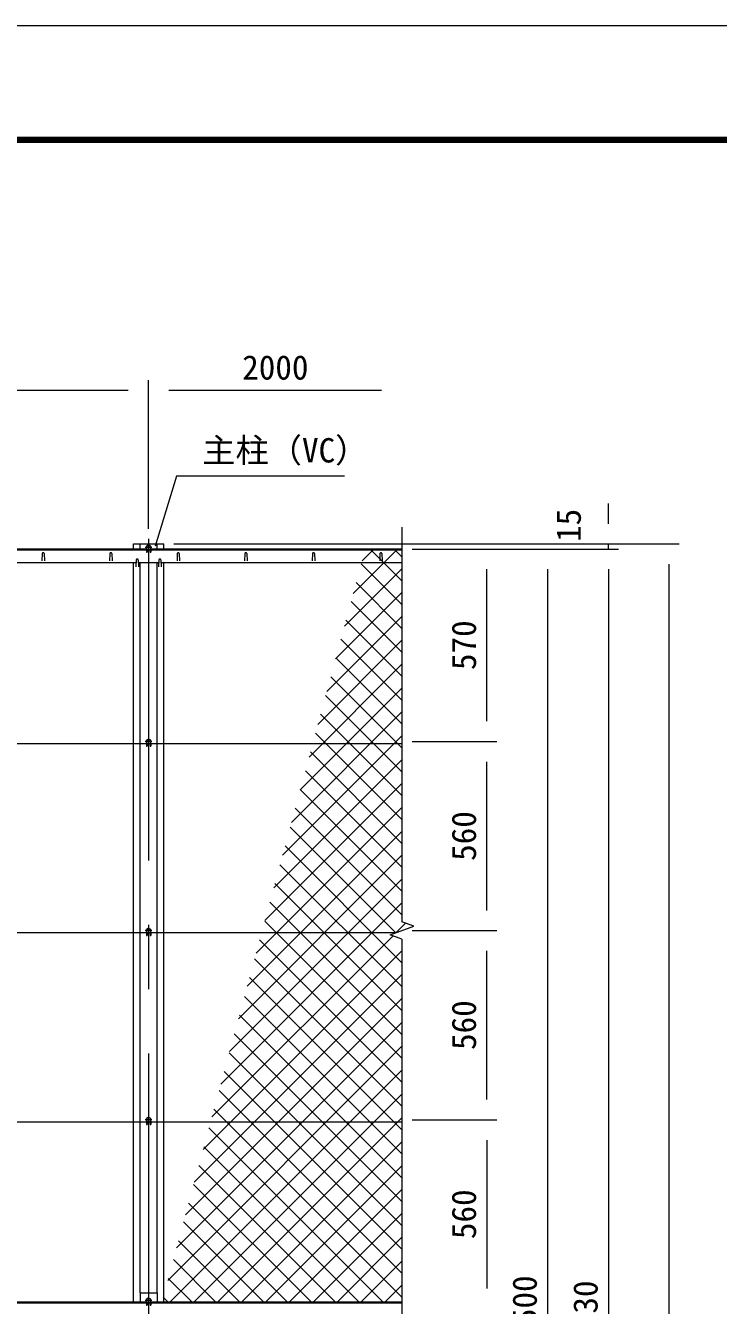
# Model space of a CAD drawing. Units: millimetres, scale not verified. Extents: x -6300 to 6300, y -4455 to 4455.
# Drawn here: x -2941 to -891, y 665 to 4455 of the extents above; entities that cross this region are included whole.
import ezdxf
from ezdxf.enums import TextEntityAlignment as Align

# ---------------------------------------------------------------- set-up
doc = ezdxf.new("R2010")
doc.units = ezdxf.units.MM
doc.header["$LTSCALE"] = 30
doc.linetypes.add('USER1', pattern=[50.8, 31.75, -6.35, 6.35, -6.35])
for name, color, linetype, lineweight in [('0-0_D-STR3', 3, 'Continuous', 13), ('0-1_D-STR1', 1, 'Continuous', 18), ('0-2_D-BMK', 2, 'USER1', 13), ('0-4_D-STR-DIM', 7, 'Continuous', 9), ('0-7_D-STR-TXT', 7, 'Continuous', 9), ('0-A_D-DCR-HCH', 7, 'Continuous', 9), ('0-B_D-TTL', 7, 'Continuous', 9)]:
    doc.layers.add(name, color=color, linetype=linetype, lineweight=lineweight)
doc.styles.add('ＭＳ ゴシック', font='')
doc.styles.get('ＭＳ ゴシック').set_extended_font_data('MS Gothic')

msp = doc.modelspace()

# ---------------------------------------------------------------- linework, layer by layer
at = {"layer": '0-0_D-STR3'}
for p, q in [((-2577.46, 2917.01), (-2583.96, 2913.25)), ((-2583.96, 2913.25), (-2583.96, 2905.75)), ((-2583.96, 2905.75), (-2577.46, 2901.99)), ((-2583.71, 2905.6), (-2583.71, 2895.5)), ((-2583.71, 2895.5), (-2581.71, 2895.5)), ((-2581.71, 2904.45), (-2581.71, 2895.5)), ((-2570.96, 2913.25), (-2577.46, 2917.01)), ((-2577.46, 2901.99), (-2570.96, 2905.75)), ((-2573.21, 2904.45), (-2573.21, 2895.5)), ((-2573.21, 2895.5), (-2571.21, 2895.5)), ((-2571.21, 2905.6), (-2571.21, 2895.5)), ((-2570.96, 2905.75), (-2570.96, 2913.25)), ((-1827.46, 2328.25), (-5327.46, 2328.25)), ((-2583.71, 2331.1), (-2583.71, 2321)), ((-2583.71, 2321), (-2581.71, 2321)), ((-2581.71, 2329.95), (-2581.71, 2321)), ((-2573.21, 2329.95), (-2573.21, 2321)), ((-2573.21, 2321), (-2571.21, 2321)), ((-2571.21, 2331.1), (-2571.21, 2321)), ((-2577.46, 1782.5), (-2583.96, 1778.75)), ((-2570.96, 1778.75), (-2577.46, 1782.5)), ((-1846.01, 1768.25), (-5327.46, 1768.25)), ((-2583.96, 1778.75), (-2583.96, 1771.25)), ((-2583.96, 1771.25), (-2577.46, 1767.49)), ((-2583.71, 1771.1), (-2583.71, 1761)), ((-2583.71, 1761), (-2581.71, 1761)), ((-2581.71, 1769.95), (-2581.71, 1761)), ((-2577.46, 1767.49), (-2570.96, 1771.25)), ((-2573.21, 1769.95), (-2573.21, 1761)), ((-2573.21, 1761), (-2571.21, 1761)), ((-2571.21, 1771.1), (-2571.21, 1761)), ((-2570.96, 1771.25), (-2570.96, 1778.75)), ((-2577.46, 1222.5), (-2583.96, 1218.75)), ((-2583.96, 1218.75), (-2583.96, 1211.25)), ((-2570.96, 1218.75), (-2577.46, 1222.5)), ((-2570.96, 1211.25), (-2570.96, 1218.75)), ((-1827.46, 1208.25), (-5327.46, 1208.25)), ((-2583.96, 1211.25), (-2577.46, 1207.49)), ((-2583.71, 1211.1), (-2583.71, 1201)), ((-2583.71, 1201), (-2581.71, 1201)), ((-2581.71, 1209.95), (-2581.71, 1201)), ((-2577.46, 1207.49), (-2570.96, 1211.25)), ((-2573.21, 1209.95), (-2573.21, 1201)), ((-2573.21, 1201), (-2571.21, 1201)), ((-2571.21, 1211.1), (-2571.21, 1201)), ((-2602.46, 703), (-2552.46, 703)), ((-2602.46, 703), (-2602.46, 675)), ((-2577.46, 687.51), (-2583.96, 683.75)), ((-2583.96, 683.75), (-2583.96, 676.25)), ((-2570.96, 683.75), (-2577.46, 687.51)), ((-2570.96, 676.25), (-2570.96, 683.75)), ((-2552.46, 703), (-2552.46, 675)), ((-2583.96, 676.25), (-2577.46, 672.49)), ((-2583.71, 676.1), (-2583.71, 666)), ((-2583.71, 666), (-2581.71, 666)), ((-2581.71, 674.95), (-2581.71, 666)), ((-2577.46, 672.49), (-2570.96, 676.25)), ((-2573.21, 674.95), (-2573.21, 666)), ((-2573.21, 666), (-2571.21, 666)), ((-2571.21, 676.1), (-2571.21, 666))]:
    msp.add_line(p, q, dxfattribs=at)
msp.add_lwpolyline([(-2570.96, 2338.75), (-2577.46, 2342.51), (-2583.96, 2338.75), (-2583.96, 2331.25), (-2577.46, 2327.49), (-2570.96, 2331.25)], close=True, dxfattribs=at)
for centre in [(-2577.46, 2909.5), (-2577.46, 2335), (-2577.46, 1775), (-2577.46, 1215), (-2577.46, 680)]:
    msp.add_circle(centre, 6.25, dxfattribs=at)
at = {"layer": '0-1_D-STR1'}
for p, q in [((-2602.46, 2905), (-2602.46, 2920)), ((-2552.46, 2905), (-2552.46, 2920)), ((-2532.46, 2905), (-2532.46, 2920)), ((-2583.71, 2905), (-4571.21, 2905)), ((-2583.71, 2902), (-4571.21, 2902)), ((-2892.46, 2891.87), (-2893.21, 2870.37)), ((-2886.46, 2891.87), (-2885.71, 2870.37)), ((-2692.46, 2891.87), (-2693.21, 2870.37)), ((-2686.46, 2891.87), (-2685.71, 2870.37)), ((-2573.21, 2902), (-2581.71, 2902)), ((-1827.46, 2905), (-2571.21, 2905)), ((-1827.46, 2902), (-2571.21, 2902)), ((-2492.46, 2891.87), (-2493.21, 2870.37)), ((-2486.46, 2891.87), (-2485.71, 2870.37)), ((-2292.46, 2891.87), (-2293.21, 2870.37)), ((-2286.46, 2891.87), (-2285.71, 2870.37)), ((-2092.46, 2891.87), (-2093.21, 2870.37)), ((-2086.46, 2891.87), (-2085.71, 2870.37)), ((-1892.46, 2891.87), (-1893.21, 2870.37)), ((-1886.46, 2891.87), (-1885.71, 2870.37)), ((-4540.67, 2865), (-2614.25, 2865)), ((-2622.46, 675), (-2622.46, 2865)), ((-2613.96, 2873.38), (-2614.71, 2851.88)), ((-2607.96, 2873.38), (-2607.21, 2851.88)), ((-2607.67, 2865), (-2547.25, 2865)), ((-2602.46, 703), (-2602.46, 2865)), ((-2552.46, 703), (-2552.46, 2865)), ((-2546.96, 2873.38), (-2547.71, 2851.88)), ((-2540.96, 2873.38), (-2540.21, 2851.88)), ((-2540.67, 2865), (-1827.46, 2865)), ((-2532.46, 675), (-2532.46, 2865)), ((-2573.21, 672), (-2581.71, 672)), ((-1827.46, 675), (-2571.21, 675)), ((-1827.46, 672), (-2571.21, 672))]:
    msp.add_line(p, q, dxfattribs=at)
for points in [[(-2622.46, 2905), (-2622.46, 2920), (-2532.46, 2920)], [(-2583.71, 675), (-4552.46, 675), (-4571.21, 675)], [(-2583.71, 672), (-4552.46, 672), (-4571.21, 672)]]:
    msp.add_lwpolyline(points, dxfattribs=at)
for centre in [(-2889.46, 2890.62), (-2689.46, 2890.62), (-2489.46, 2890.62), (-2289.46, 2890.62), (-2089.46, 2890.62), (-1889.46, 2890.62), (-2610.96, 2872.13), (-2543.96, 2872.13)]:
    msp.add_arc(centre, 3.25, 22.61986, 157.38014, dxfattribs=at)
at = {"layer": '0-2_D-BMK'}
for p, q in [((-2577.46, 2935), (-2577.46, -2240)), ((-2567.46, 2909.5), (-2587.46, 2909.5)), ((-2567.46, 2335), (-2587.46, 2335)), ((-2577.46, 2345), (-2577.46, 2325)), ((-2567.46, 1775), (-2587.46, 1775)), ((-2567.46, 1215), (-2587.46, 1215)), ((-2567.46, 680), (-2587.46, 680))]:
    msp.add_line(p, q, dxfattribs=at)
at = {"layer": '0-4_D-STR-DIM'}
for p, q in [((-4517.46, 3375), (-2637.46, 3375)), ((-2577.46, 2965), (-2577.46, 3405)), ((-2577.46, 2965), (-2577.46, 3405)), ((-2517.46, 3375), (-1887.46, 3375)), ((-1216.41, 2980), (-1216.41, 3040)), ((-1827.46, 2969.45), (-1827.46, 1800.65)), ((-2502.46, 2920), (-1186.41, 2920)), ((-2502.46, 2920), (-1006.41, 2920)), ((-1216.41, 2905), (-1216.41, 2920)), ((-1797.46, 2905), (-1546.41, 2905)), ((-1797.46, 2905), (-1366.41, 2905)), ((-1797.46, 2905), (-1186.41, 2905)), ((-1797.46, 2905), (-1186.41, 2905)), ((-1576.41, 2395), (-1576.41, 2845)), ((-1396.41, 2845), (-1396.41, -1535)), ((-1216.41, 2845), (-1216.41, -1565)), ((-1216.41, 2845), (-1216.41, 2785)), ((-1036.41, -2165), (-1036.41, 2860)), ((-1797.46, 2335), (-1546.41, 2335)), ((-1797.46, 2335), (-1546.41, 2335)), ((-1576.41, 1835), (-1576.41, 2275)), ((-1827.46, 1749.35), (-1827.46, -439.35)), ((-1797.46, 1775), (-1546.41, 1775)), ((-1797.46, 1775), (-1546.41, 1775)), ((-1576.41, 1275), (-1576.41, 1715)), ((-1797.46, 1215), (-1546.41, 1215)), ((-1797.46, 1215), (-1546.41, 1215)), ((-1576.41, 1155), (-1576.41, 715))]:
    msp.add_line(p, q, dxfattribs=at)
msp.add_lwpolyline([(-1827.46, 1749.35), (-1862.7, 1762.17), (-1792.22, 1787.82), (-1827.46, 1800.65)], dxfattribs=at)
at = {"layer": '0-7_D-STR-TXT'}
msp.add_lwpolyline([(-1997.78, 3120.82), (-2494.85, 3120.82), (-2557.68, 2913.37)], dxfattribs=at)
at = {"layer": '0-A_D-DCR-HCH'}
for p, q in [((-1971.73, 2773.32), (-1843.05, 2902)), ((-1945.59, 2870.17), (-1913.76, 2902)), ((-1827.46, 2811.34), (-1918.12, 2902)), ((-1827.46, 2882.05), (-1847.41, 2902)), ((-1997.87, 2676.46), (-1827.46, 2846.87)), ((-1827.46, 2740.63), (-1948.01, 2861.18)), ((-1827.46, 2669.92), (-1963.04, 2805.5)), ((-2024.02, 2579.61), (-1827.46, 2776.16)), ((-1827.46, 2599.21), (-1978.07, 2749.82)), ((-2050.16, 2482.76), (-1827.46, 2705.45)), ((-1827.46, 2528.5), (-1993.1, 2694.14)), ((-2076.3, 2385.9), (-1827.46, 2634.74)), ((-1827.46, 2457.79), (-2008.13, 2638.46)), ((-1827.46, 2387.08), (-2023.16, 2582.78)), ((-2102.44, 2289.05), (-1827.46, 2564.03)), ((-1827.46, 2316.37), (-2038.19, 2527.1)), ((-2128.59, 2192.2), (-1827.46, 2493.32)), ((-1827.46, 2245.66), (-2053.22, 2471.42)), ((-2154.73, 2095.34), (-1827.46, 2422.61)), ((-1827.46, 2174.95), (-2068.25, 2415.73)), ((-2180.87, 1998.49), (-1827.46, 2351.9)), ((-1827.46, 2104.24), (-2083.28, 2360.05)), ((-2207.01, 1901.64), (-1827.46, 2281.19)), ((-1827.46, 2033.53), (-2098.31, 2304.37)), ((-1827.46, 1962.82), (-2113.34, 2248.69)), ((-2233.16, 1804.78), (-1827.46, 2210.48)), ((-1827.46, 1892.1), (-2128.37, 2193.01)), ((-2259.3, 1707.93), (-1827.46, 2139.77)), ((-1827.46, 1821.39), (-2143.4, 2137.33)), ((-2285.44, 1611.08), (-1827.46, 2069.06)), ((-1845.29, 1768.51), (-2158.43, 2081.65)), ((-1827.46, 1679.97), (-2173.45, 2025.97)), ((-2311.58, 1514.22), (-1827.46, 1998.35)), ((-1827.46, 1609.26), (-2188.48, 1970.28)), ((-2337.73, 1417.37), (-1827.46, 1927.64)), ((-1827.46, 1538.55), (-2203.51, 1914.6)), ((-1827.46, 1467.84), (-2218.54, 1858.92)), ((-2363.87, 1320.52), (-1827.46, 1856.92)), ((-1827.46, 1397.13), (-2233.57, 1803.24)), ((-1845.1, 1768.58), (-1816.88, 1796.8)), ((-1793.45, 1787.38), (-1794.85, 1788.78)), ((-2390.01, 1223.67), (-1854.49, 1759.18)), ((-1827.46, 1326.42), (-2248.6, 1747.56)), ((-2416.15, 1126.81), (-1827.46, 1715.5)), ((-1827.46, 1255.71), (-2263.63, 1691.88)), ((-2442.3, 1029.96), (-1827.46, 1644.79)), ((-1827.46, 1185), (-2278.66, 1636.2)), ((-2468.44, 933.11), (-1827.46, 1574.08)), ((-1827.46, 1114.29), (-2293.69, 1580.52)), ((-1827.46, 1043.58), (-2308.72, 1524.83)), ((-2494.58, 836.25), (-1827.46, 1503.37)), ((-1827.46, 972.87), (-2323.75, 1469.15)), ((-2520.72, 739.4), (-1827.46, 1432.66)), ((-1827.46, 902.16), (-2338.78, 1413.47)), ((-2514.41, 675), (-1827.46, 1361.95)), ((-1827.46, 831.44), (-2353.81, 1357.79)), ((-2443.7, 675), (-1827.46, 1291.24)), ((-1827.46, 760.73), (-2368.84, 1302.11)), ((-1827.46, 690.02), (-2383.87, 1246.43)), ((-2372.99, 675), (-1827.46, 1220.53)), ((-1883.15, 675), (-2398.9, 1190.75)), ((-2302.28, 675), (-1827.46, 1149.82)), ((-1953.86, 675), (-2413.93, 1135.07)), ((-2024.57, 675), (-2428.95, 1079.38)), ((-2231.57, 675), (-1827.46, 1079.11)), ((-2095.28, 675), (-2443.98, 1023.7)), ((-2160.86, 675), (-1827.46, 1008.4)), ((-2165.99, 675), (-2459.01, 968.02)), ((-2236.7, 675), (-2474.04, 912.34)), ((-2090.15, 675), (-1827.46, 937.69)), ((-2307.41, 675), (-2489.07, 856.66)), ((-2019.44, 675), (-1827.46, 866.98)), ((-2378.12, 675), (-2504.1, 800.98)), ((-1948.73, 675), (-1827.46, 796.26)), ((-2448.83, 675), (-2519.13, 745.3)), ((-1878.02, 675), (-1827.46, 725.55)), ((-2519.54, 675), (-2534.16, 689.61))]:
    msp.add_line(p, q, dxfattribs=at)
at = {"layer": '0-B_D-TTL', "color": 2, "lineweight": 18}
msp.add_lwpolyline([(-6300, 4455), (6300, 4455), (6300, -4455), (-6300, -4455)], close=True, dxfattribs=at)
at = {"layer": '0-B_D-TTL'}
for points in [[(-5895, 4125), (5895, 4125), (5895, -4125), (-5895, -4125)], [(-5891.25, 4121.25), (5891.25, 4121.25), (5891.25, -4121.25), (-5891.25, -4121.25)], [(-5887.5, 4117.5), (5887.5, 4117.5), (5887.5, -4117.5), (-5887.5, -4117.5)], [(-5883.75, 4113.75), (5883.75, 4113.75), (5883.75, -4113.75), (-5883.75, -4113.75)], [(-5880, 4110), (5880, 4110), (5880, -4110), (-5880, -4110)]]:
    msp.add_lwpolyline(points, close=True, dxfattribs=at)

# ---------------------------------------------------------------- texts
at = {"layer": '0-4_D-STR-DIM', "style": 'ＭＳ ゴシック'}
msp.add_text('2000', height=72.14, dxfattribs=at).set_placement((-2300.34, 3385.12), align=Align.BOTTOM_LEFT)
for s, p in [('15', (-1276.23, 2925.96)), ('570', (-1586.54, 2546.69)), ('560', (-1586.54, 1981.69)), ('560', (-1586.54, 1421.69)), ('560', (-1586.54, 861.69)), ('4500', (-1406.54, 557.87)), ('4530', (-1226.54, 542.87))]:
    msp.add_text(s, height=72.14, rotation=90, dxfattribs=at).set_placement(p, align=Align.BOTTOM_LEFT)
at = {"layer": '0-7_D-STR-TXT', "style": 'ＭＳ ゴシック'}
msp.add_text('主柱（VC）', height=72.14, dxfattribs=at).set_placement((-2418.47, 3139.7), align=Align.BOTTOM_LEFT)

doc.saveas('drawing.dxf')
